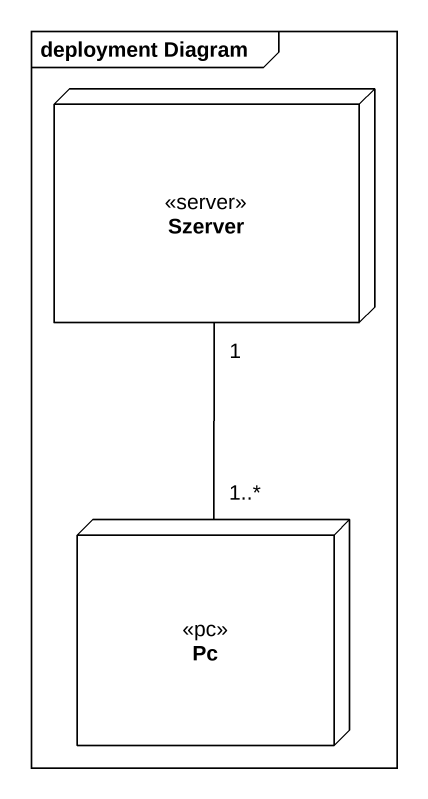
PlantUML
@startuml
mainframe deployment Diagram
node Szerver <<server>>
node Pc <<pc>>
Szerver "1" -- "1..*" Pc
@enduml
